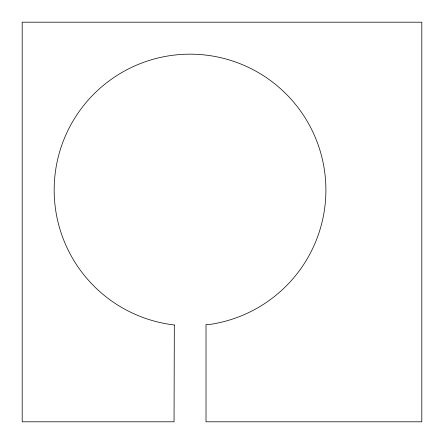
<?xml version="1.0" encoding="UTF-8"?>
<svg xmlns="http://www.w3.org/2000/svg" width="444" height="444" viewBox="0 0 444 444"><rect width="100%" height="100%" fill="white"/><g stroke="black" fill="none" stroke-linecap="round" stroke-linejoin="round"><path stroke-width="0.67" d="M174.32 324.986L174.048 421.8L22.2 421.8L22.2 22.2L421.8 22.2L421.8 421.8L206.016 421.8L206.016 324.453L209.784 324.453A135.864 135.864 0 0 0 303.513 115.323A135.864 135.864 0 0 0 74.364 118.759A135.864 135.864 0 0 0 174.32 324.986"/></g></svg>
